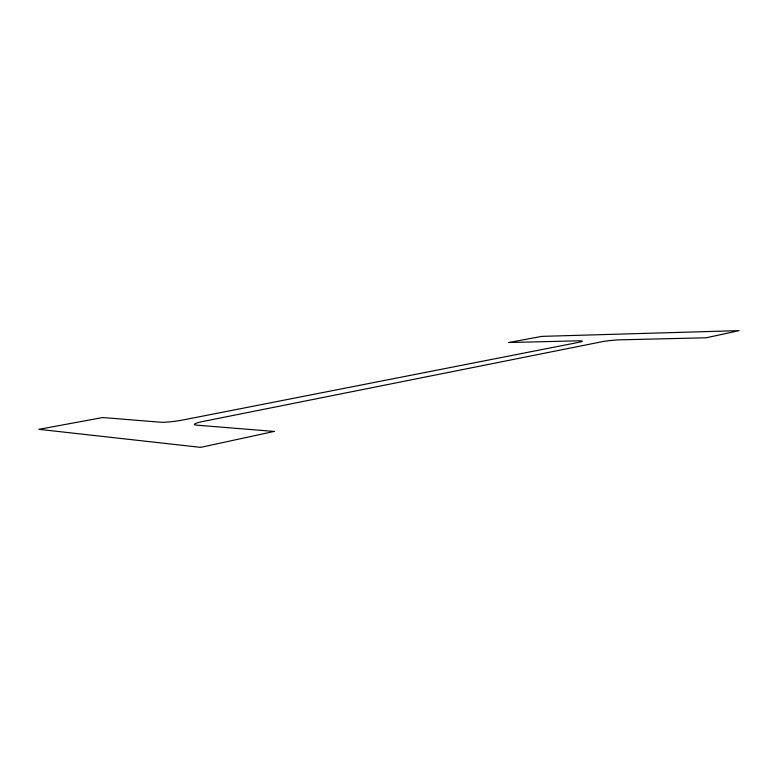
<?xml version="1.0" encoding="UTF-8"?>
<svg xmlns="http://www.w3.org/2000/svg" width="778" height="778" viewBox="0 0 778 778"><rect width="100%" height="100%" fill="white"/><g stroke="black" fill="none" stroke-linecap="round" stroke-linejoin="round"><path stroke-width="1.17" d="M274.167 431.43L200.685 447.36L38.9 429.33L102.706 417.533L160.326 422.201A17.116 1.887 -7.8 0 0 183.53 419.877L579.309 342.223A12.487 1.06 -5.6 0 0 578.054 340.842L508.627 342.514L541.838 336.378L739.1 330.64L706.249 337.769L620.28 339.83A13.051 1.128 -5.4 0 0 602.153 341.698L203.447 421.365A17.904 2.11 -7.6 0 0 196.717 425.158L274.167 431.43"/></g></svg>
